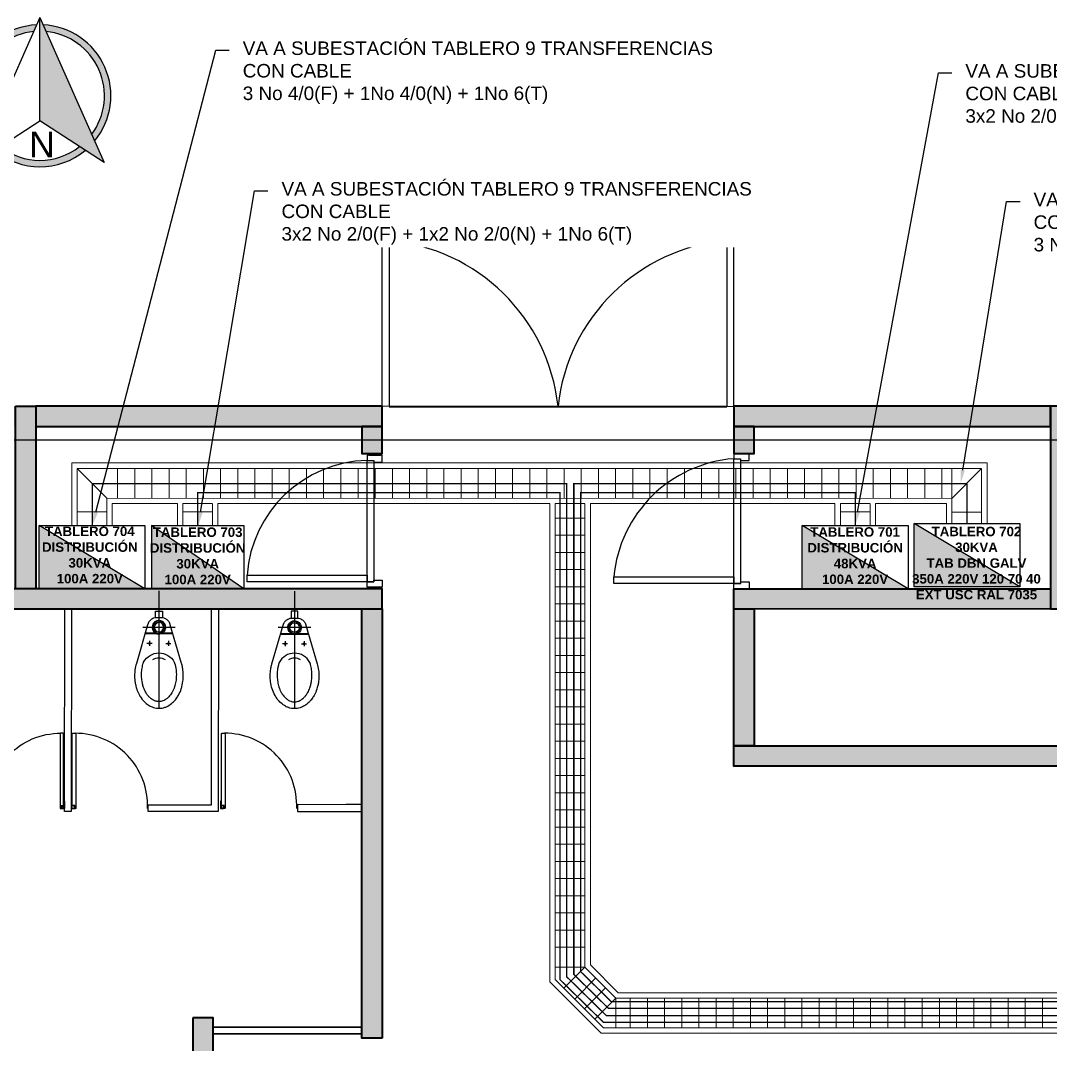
# Model space of a CAD drawing. Header units: millimetres. Extents: x -967 to 876, y -355 to 681.
# Drawn here: x 310.07 to 317.69, y -229.12 to -221.55 of the extents above; entities that cross this region are included whole.
import ezdxf
from ezdxf import colors
from ezdxf.entities.mleader import LeaderData, LeaderLine
from ezdxf.lldxf.tags import DXFTag
from ezdxf.math import Vec2, Vec3

# ---------------------------------------------------------------- set-up
doc = ezdxf.new("R2010")
doc.units = ezdxf.units.MM
doc.linetypes.add('Center', pattern=[50.8, 31.75, -6.35, 6.35, -6.35])
doc.linetypes.add('HIDDEN', pattern=[9.525, 6.35, -3.175])
for name, color, linetype, lineweight in [('-CN-GYD-BANDEJA TIPO ESCALERA', 140, 'Continuous', 18), ('-CN-GYD-TUBERÍA ILUMINACION', 5, 'Continuous', 18), ('Estructura', 8, 'Continuous', 40), ('Muro', 9, 'Continuous', 40), ('Textos 1', 7, 'Continuous', 25), ('Vidrio', 8, 'Continuous', 30)]:
    doc.layers.add(name, color=color, linetype=linetype, lineweight=lineweight)
for name, color, linetype in [('AMOBLAMIENTO', 8, 'Continuous'), ('EJE-ESTRUCTURA', 8, 'Center'), ('F-2', 8, 'Continuous'), ('HACHTCOLUMNA', 250, 'Continuous'), ('JCA_HATCH 254', 252, 'Continuous'), ('MUEBLE', 8, 'Continuous'), ('NORTE', 7, 'Continuous'), ('TB', 7, 'Continuous')]:
    doc.layers.add(name, color=color, linetype=linetype)
doc.layers.add('DIM-25', color=8, linetype='Continuous', plot=False)
doc.styles.get("Standard").update_dxf_attribs({"font": 'arial.ttf'})
tags = doc.linetypes.add('AiX_LINE', pattern='A,0.5,-0.2,["AiX",Standard,S=0.1,R=0,X=-0.1,Y=-0.05],-0.25', length=0.95).pattern_tags.tags
tags[6] = DXFTag(74, 10)

# ---------------------------------------------------------------- blocks, each defined once
blk = doc.blocks.new('Est etapa 3 torre')
at = {"layer": 'HACHTCOLUMNA'}
h = blk.add_hatch(color=256, dxfattribs=at)
h.paths.add_polyline_path([(1123.5504, -5959.124), (1123.0504, -5959.124), (1123.0504, -5957.624), (1123.5504, -5957.624)])
h.paths.add_polyline_path([(1116.0504, -5959.124), (1115.5504, -5959.124), (1115.5504, -5957.624), (1116.0504, -5957.624)])
h.paths.add_polyline_path([(1139.548, -5959.124), (1139.048, -5959.124), (1139.048, -5957.624), (1139.548, -5957.624)])
h.paths.add_polyline_path([(1132.0504, -5959.124), (1131.5504, -5959.124), (1131.5504, -5957.624), (1132.0504, -5957.624)])
h.paths.add_polyline_path([(1140.048, -5967.6488), (1140.048, -5968.1488), (1138.548, -5968.1488), (1138.548, -5967.6488)])
h.paths.add_polyline_path([(1124.0504, -5967.6488), (1124.0504, -5968.1488), (1122.5504, -5968.1488), (1122.5504, -5967.6488)])
h.paths.add_polyline_path([(1131.0504, -5967.6488), (1131.0504, -5968.1488), (1132.5504, -5968.1488), (1132.5504, -5967.6488)])
h.paths.add_polyline_path([(1115.0504, -5967.6488), (1115.0504, -5968.1488), (1116.5504, -5968.1488), (1116.5504, -5967.6488)])
h.paths.add_polyline_path([(1140.048, -5975.6488), (1140.048, -5976.1488), (1138.548, -5976.1488), (1138.548, -5975.6488)])
h.paths.add_polyline_path([(1124.0504, -5975.6488), (1124.0504, -5976.1488), (1122.5504, -5976.1488), (1122.5504, -5975.6488)])
h.paths.add_polyline_path([(1131.0504, -5975.6488), (1131.0504, -5976.1488), (1132.5504, -5976.1488), (1132.5504, -5975.6488)])
h.paths.add_polyline_path([(1115.0504, -5975.6488), (1115.0504, -5976.1488), (1116.5504, -5976.1488), (1116.5504, -5975.6488)])
h.paths.add_polyline_path([(1140.048, -5985.7488), (1140.048, -5986.2488), (1138.548, -5986.2488), (1138.548, -5985.7488)])
h.paths.add_polyline_path([(1124.0504, -5985.7488), (1124.0504, -5986.2488), (1122.5504, -5986.2488), (1122.5504, -5985.7488)])
h.paths.add_polyline_path([(1131.0504, -5985.7488), (1131.0504, -5986.2488), (1132.5504, -5986.2488), (1132.5504, -5985.7488)])
h.paths.add_polyline_path([(1115.0504, -5985.7488), (1115.0504, -5986.2488), (1116.5504, -5986.2488), (1116.5504, -5985.7488)])
h.paths.add_polyline_path([(1140.048, -5993.7488), (1140.048, -5994.2488), (1138.548, -5994.2488), (1138.548, -5993.7488)])
h.paths.add_polyline_path([(1124.0504, -5993.7488), (1124.0504, -5994.2488), (1122.5504, -5994.2488), (1122.5504, -5993.7488)])
h.paths.add_polyline_path([(1131.0504, -5993.7488), (1131.0504, -5994.2488), (1132.5504, -5994.2488), (1132.5504, -5993.7488)])
h.paths.add_polyline_path([(1115.0504, -5993.7488), (1115.0504, -5994.2488), (1116.5504, -5994.2488), (1116.5504, -5993.7488)])
h.paths.add_polyline_path([(1132.0504, -6003.4264), (1131.5504, -6003.4264), (1131.5504, -6004.9218), (1132.0504, -6004.9218)])
h.paths.add_polyline_path([(1138.1528, -6003.4238), (1139.6528, -6003.4238), (1139.6528, -6003.9238), (1138.1528, -6003.9238)])
h.paths.add_polyline_path([(1116.0504, -6004.9241), (1116.0504, -6003.4241), (1115.5504, -6003.4241), (1115.5504, -6004.9241)])
h.paths.add_polyline_path([(1123.5504, -6004.9241), (1123.5504, -6003.4241), (1123.0504, -6003.4241), (1123.0504, -6004.9241)])
h.paths.add_polyline_path([(1139.048, -6011.9488), (1139.048, -6009.5488), (1139.548, -6009.5488), (1139.548, -6011.9488)])
h.paths.add_polyline_path([(1131.5504, -6009.5488), (1131.5504, -6011.9488), (1132.0504, -6011.9488), (1132.0504, -6009.5488)])
h.paths.add_polyline_path([(1123.0504, -6009.5488), (1123.0504, -6011.9488), (1123.5504, -6011.9488), (1123.5504, -6009.5488)])
h.paths.add_polyline_path([(1116.0504, -6009.5488), (1116.0504, -6011.9488), (1115.5504, -6011.9488), (1115.5504, -6009.5488)])
at = {"layer": 'EJE-ESTRUCTURA'}
blk.add_line((1113.6705, -6003.6738), (1145.3332, -6003.6738), dxfattribs=at)
at = {"layer": 'Estructura'}
blk.add_lwpolyline([(1132.0504, -6004.9241), (1132.0504, -6003.4241), (1131.5504, -6003.4241), (1131.5504, -6004.9241)], close=True, dxfattribs=at)
blk = doc.blocks.new('PUERTA BAÑOS')
at = {"layer": 'AMOBLAMIENTO'}
for p, q in [((0, 0), (-0.005, 0)), ((0, -0.06), (0, 0)), ((-0.03, -0.005), (-0.03, -0.02)), ((-0.005, 0), (-0.025, 0)), ((-0.025, -0.025), (-0.005, -0.025)), ((-0.005, -0.025), (-0.005, 0)), ((-0.005, 0), (-0.005, -0.06)), ((-0.005, -0.06), (0, -0.06))]:
    blk.add_line(p, q, dxfattribs=at)
blk.add_lwpolyline([(-0.0075, 0.0025), (-0.0075, -0.6278, -0.414214), (-0.0125, -0.6328), (-0.0325, -0.6328, -0.414214), (-0.0375, -0.6278), (-0.0375, -0.0025, -0.414214), (-0.0325, 0.0025)], format="xyb", close=True, dxfattribs=at)
blk.add_circle((-0.0225, -0.0125), 0.0025, dxfattribs=at)
at = {"layer": 'AMOBLAMIENTO', "ltscale": 0.1}
blk.add_arc((-0.034, -0.0259), 0.6069, 177.54831, 270.14368, dxfattribs=at)
at = {"layer": 'AMOBLAMIENTO'}
for centre, start, end in [((-0.025, -0.005), 90, 180), ((-0.025, -0.02), 180, 270)]:
    blk.add_arc(centre, 0.005, start, end, dxfattribs=at)
blk = doc.blocks.new('INODORO')
at = {"layer": 'AMOBLAMIENTO', "extrusion": (-1.55665e-06, -4.47371e-06, 1)}
for p, q in [((-0.0513, 0.24, 13.5017), (-0.0887, 0.24, 13.5017)), ((-0.07, 0.2213, 13.5017), (-0.07, 0.2587, 13.5017)), ((0.0513, 0.24, 13.5017), (0.0887, 0.24, 13.5017)), ((0.07, 0.2213, 13.5017), (0.07, 0.2587, 13.5017)), ((0.103, 0.17, 13.5017), (-0.103, 0.17, 13.5017)), ((-0.0237, 0.164, 13.5017), (-0.1013, 0.164, 13.5017)), ((0.1013, 0.164, 13.5017), (0.0237, 0.164, 13.5017))]:
    blk.add_line(p, q, dxfattribs=at)
at = {"layer": 'AMOBLAMIENTO', "extrusion": (-1.55665e-06, -4.47371e-06, 1), "flags": 128}
for points, elevation in [([(0.1671, 0.3875), (0.0841, 0.1015, -0.016701), (0.0827, 0.097, -0.022806), (0.0804, 0.0911, -0.021821), (0.0776, 0.0856, -0.034751), (0.0723, 0.0775, -0.036571), (0.0655, 0.0699, -0.043988), (0.056, 0.0621, -0.052185), (0.0431, 0.0552, -0.082496), (0.0207, 0.0501, -0.014668), (0.0166, 0.05), (-0.0166, 0.05, -0.083909), (-0.0396, 0.0539, -0.098699), (-0.0632, 0.0678, -0.082496), (-0.0776, 0.0856, -0.052185), (-0.0834, 0.099, -0.009147), (-0.0841, 0.1015), (-0.1671, 0.3875, -0.038438), (-0.1773, 0.4362, -0.03221), (-0.18, 0.4779, -0.004356), (-0.18, 0.4836, -0.034754), (-0.176, 0.5285, -0.021818), (-0.1704, 0.5562, -0.013779), (-0.1656, 0.5734, -0.009024), (-0.1628, 0.582, -0.022804), (-0.1543, 0.6032, -0.021821), (-0.1445, 0.6227, -0.031515), (-0.1273, 0.6491, -0.003233), (-0.1258, 0.6511, -0.036571), (-0.1069, 0.6723, -0.043988), (-0.0805, 0.6939, -0.02205), (-0.0659, 0.7029, -0.030103), (-0.0513, 0.7099, -0.082496), (-0.0079, 0.7198, -0.014666), (0, 0.72, -0.083908), (0.0445, 0.7125, -0.043384), (0.0659, 0.7029, -0.055079), (0.1007, 0.6781, -0.050815), (0.1273, 0.6491, -0.03155), (0.1445, 0.6226, -0.052186), (0.1652, 0.5748, -0.001468), (0.1656, 0.5734, -0.042516), (0.1773, 0.5196, -0.03221), (0.18, 0.4779, -0.004357), (0.18, 0.4723, -0.034752), (0.176, 0.4274, -0.02182), (0.1704, 0.3996, -0.009707), (0.1671, 0.3875)], 13.5018), ([(0, 0.6701, 0.014666), (-0.005, 0.6699, 0.082496), (-0.0324, 0.6637, 0.044795), (-0.046, 0.6567, 0.007375), (-0.0496, 0.6542, 0.043988), (-0.0699, 0.6377, 0.036571), (-0.0844, 0.6214, 0.018877), (-0.0909, 0.6122, 0.015864), (-0.0979, 0.6006, 0.021821), (-0.1063, 0.584, 0.022804), (-0.1136, 0.5659, 0.01791), (-0.1181, 0.5512, 0.004894), (-0.1196, 0.5455, 0.021818), (-0.1248, 0.5196, 0.034754), (-0.1285, 0.4778, 0.004356), (-0.1285, 0.4725, 0.03221), (-0.126, 0.4336, 0.03362), (-0.1181, 0.3937, 0.010353), (-0.1156, 0.3852, 0.008488), (-0.1133, 0.3783)], 13.5017), ([(0.1134, 0.3783, 0.000935), (0.1136, 0.3791, 0.017908), (0.1181, 0.3937, 0.004894), (0.1196, 0.3995, 0.02182), (0.1249, 0.4253, 0.034752), (0.1285, 0.4672, 0.004357), (0.1286, 0.4725, 0.03221), (0.1261, 0.5114, 0.033619), (0.1181, 0.5512, 0.010353), (0.1157, 0.5597, 0.052186), (0.098, 0.6006, 0.015899), (0.0909, 0.6122, 0.066511), (0.0652, 0.6422, 0.040373), (0.046, 0.6567, 0.058094), (0.0282, 0.6653, 0.083908), (0, 0.6701)], 13.5017)]:
    blk.add_lwpolyline(points, format="xyb", dxfattribs=dict(at, elevation=elevation))
at = {"layer": 'AMOBLAMIENTO', "linetype": 'HIDDEN', "ltscale": 0.25, "extrusion": (-1.55665e-06, -4.47371e-06, 1), "elevation": 13.5017}
for points in [[(0, -0.1499), (0, 0.7201)], [(-0.12, 0.1201), (0.12, 0.1201)]]:
    blk.add_lwpolyline(points, dxfattribs=at)
at = {"layer": 'AMOBLAMIENTO', "extrusion": (-1.55665e-06, -4.47371e-06, 1), "elevation": 13.5017}
blk.add_lwpolyline([(0.025, 0.0501), (-0.025, 0.0501), (-0.025, 0.0001), (0.025, 0.0001)], close=True, dxfattribs=at)
at = {"layer": 'AMOBLAMIENTO', "extrusion": (-1.55665e-06, -4.47371e-06, 1)}
for major_axis, start_param, end_param in [((0.1211, -0.0421), 3.962815, 6.131668), ((0.0863, -0.03), 4.528683, 5.5658)]:
    blk.add_ellipse((0, 0.4382, 13.5017), major_axis=major_axis, ratio=1, start_param=start_param, end_param=end_param, dxfattribs=at)
for centre, major_axis in [((-0.07, 0.24, 13.5017), (0.00567, -0.00197)), ((0.07, 0.24, 13.5017), (0.00567, -0.00197)), ((0, 0.12, 13.5017), (0.0472, -0.0164)), ((0, 0.12, 13.5017), (0.0425, -0.0148)), ((0, 0.12, 13.5017), (0.0331, -0.0115))]:
    blk.add_ellipse(centre, major_axis=major_axis, ratio=1, dxfattribs=at)
blk = doc.blocks.new('A$C9ce45cf1')
at = {"layer": 'JCA_HATCH 254'}
h = blk.add_hatch(color=256, dxfattribs=at)
h.paths.add_polyline_path([(48.295, 15.3397), (48.295, 15.1897), (48.6432, 15.1897), (48.6432, 15.3397)])
h.paths.add_polyline_path([(48.6432, 15.3397), (48.7932, 15.3397), (48.7932, 13.9888), (48.6432, 13.9888)])
h.paths.add_polyline_path([(51.3548, 13.8388), (51.3548, 13.9888), (48.295, 13.9891), (48.295, 13.8391)])
h.paths.add_polyline_path([(47.9451, 9.2151), (47.945, 13.8397), (47.795, 13.8397), (47.7951, 9.5804), (47.795, 9.2151)])
h.paths.add_polyline_path([(51.3547, 10.6643), (51.2047, 10.6643), (51.2047, 13.8388), (51.3547, 13.8388)])
h.paths.add_polyline_path([(49.9544, 10.8144), (49.9546, 9.1248), (50.3047, 9.1249), (50.3047, 9.2751), (50.1055, 9.2748), (50.1045, 10.8144)])
h.paths.add_polyline_path([(51.3547, 9.275), (51.2047, 9.275), (51.2047, 8.6253), (51.3547, 8.6253)])
h.paths.add_polyline_path([(51.2047, 9.1248), (51.2047, 9.125), (51.2047, 9.275), (51.2047, 9.2748)], flags=16)
h.paths.add_polyline_path([(47.795, 6.7804), (51.3548, 6.7804), (51.3548, 6.9304), (48.295, 6.9304), (48.295, 6.815), (47.795, 6.815)])
h.paths.add_polyline_path([(51.2047, 7.4253), (51.2047, 6.9304), (51.3548, 6.9304), (51.3548, 7.4253)])
h.paths.add_polyline_path([(54.6705, 9.275), (54.6705, 9.125), (54.104, 9.125), (54.104, 6.7604), (53.954, 6.7604), (53.954, 9.275)])
h.paths.add_polyline_path([(57.2229, 9.275), (57.2229, 9.125), (56.795, 9.125), (56.795, 9.215), (56.295, 9.215), (56.295, 9.125), (55.8705, 9.125), (55.8705, 9.275)])
h.paths.add_polyline_path([(54.104, 6.7604), (61.1466, 6.7604), (61.1466, 6.9131), (54.104, 6.9131)])
h.paths.add_polyline_path([(59.422, 9.275), (59.422, 9.125), (58.4229, 9.125), (58.4229, 9.275)])
h.paths.add_polyline_path([(58.8474, 6.9131), (58.9975, 6.9131), (58.9974, 9.125), (58.8474, 9.125), (58.8474, 9.127), (58.8474, 6.9131), (58.8474, 6.9131)])
h.paths.add_polyline_path([(60.622, 9.275), (60.622, 9.125), (61.1466, 9.125), (61.1466, 6.7604), (61.2966, 6.7604), (61.2966, 9.275)])
h.paths.add_polyline_path([(64.2927, 6.915), (68.0939, 6.915), (68.0939, 6.7649), (64.2927, 6.7649)])
h.paths.add_polyline_path([(63.7426, 6.7649), (63.7426, 9.2149), (63.7927, 9.215), (63.7927, 6.815), (64.2926, 6.815), (64.2927, 6.7649)])
h.paths.add_polyline_path([(67.5279, 8.4186), (67.528, 6.9149), (67.3779, 6.9149), (67.3779, 8.4186)])
h.paths.add_polyline_path([(67.5279, 8.4186), (67.9438, 8.4186), (67.9438, 8.2686), (67.5279, 8.2686)])
h.paths.add_polyline_path([(68.0939, 8.4186), (68.0939, 6.915), (67.9438, 6.915), (67.9438, 8.4186)])
h.paths.add_polyline_path([(64.7921, 10.734), (67.9438, 10.7345), (67.9438, 10.5845), (64.7921, 10.584)])
h.paths.add_polyline_path([(65.4011, 11.6741), (65.4011, 10.7345), (65.5512, 10.7345), (65.5511, 11.6741)])
h.paths.add_polyline_path([(63.7412, 12.8365), (63.7426, 9.215), (63.8927, 9.215), (63.8912, 12.8365)])
h.paths.add_polyline_path([(63.8921, 10.7343), (63.8921, 10.7344), (63.8921, 10.5844), (63.8921, 10.5843)], flags=17)
h.paths.add_polyline_path([(65.4011, 12.8266), (67.9438, 12.8266), (67.9438, 12.6765), (65.4011, 12.6765)])
h.paths.add_polyline_path([(68.0939, 12.8266), (68.0939, 11.6232), (67.9438, 11.6232), (67.9438, 12.8266)])
h.paths.add_polyline_path([(65.401, 16.5935), (65.4011, 15.0341), (65.5512, 15.0341), (65.5511, 16.5935)])
h.paths.add_polyline_path([(67.4963, 16.5912), (65.4011, 16.5951), (65.4011, 16.7452), (67.4972, 16.7411)])
h.paths.add_polyline_path([(67.7138, 18.1895), (59.246, 18.1895), (59.246, 18.0395), (67.7138, 18.0395)])
h.paths.add_polyline_path([(59.246, 15.3388), (59.2464, 18.0395), (59.3964, 18.0395), (59.396, 15.3388)])
for points in [[(51.3548, 15.3387), (48.7932, 15.3387), (48.7932, 15.1887), (51.3548, 15.1887)], [(56.295, 15.3388), (53.954, 15.3388), (53.954, 15.1888), (56.295, 15.1888)], [(51.2048, 15.1887), (51.2048, 14.9884), (51.3548, 14.9884), (51.3548, 15.1887)], [(53.954, 15.1888), (53.954, 14.9885), (54.104, 14.9885), (54.104, 15.1888)]]:
    blk.add_hatch(color=256, dxfattribs=at).paths.add_polyline_path(points)
h = blk.add_hatch(color=256, dxfattribs=at)
h.paths.add_polyline_path([(62.8975, 15.3406), (59.246, 15.3406), (59.246, 15.1906), (62.8975, 15.1906)])
h.paths.add_polyline_path([(57.595, 13.8385), (57.595, 13.9885), (58.1589, 13.9888), (58.1589, 13.8388)])
h.paths.add_polyline_path([(58.9589, 13.8382), (58.9589, 13.9882), (59.6129, 13.9885), (59.6129, 13.8385)])
h.paths.add_polyline_path([(61.0465, 13.838), (61.0465, 13.988), (60.4129, 13.9885), (60.4129, 13.8385)])
h.paths.add_polyline_path([(61.1966, 12.8266), (61.0466, 12.8266), (61.0465, 14.1516), (61.1966, 14.1516)])
h.paths.add_polyline_path([(53.954, 12.8266), (61.1966, 12.8266), (61.1966, 12.6766), (53.954, 12.6765)])
h.paths.add_polyline_path([(59.5474, 12.8267), (59.3974, 12.8267), (59.3974, 13.8384), (59.5474, 13.8384)])
h.paths.add_polyline_path([(57.8983, 12.8268), (57.7482, 12.8268), (57.7482, 13.8385), (57.8982, 13.8385)])
h.paths.add_polyline_path([(53.9541, 12.8266), (53.954, 13.8388), (54.104, 13.8388), (54.1042, 12.8266)])
h.paths.add_polyline_path([(53.954, 13.8385), (53.954, 13.9885), (56.295, 13.9888), (56.295, 13.8388)])
at = {"layer": 'AMOBLAMIENTO'}
for points in [[(49.0566, 13.8388), (49.0556, 12.3409), (49.0056, 12.3409), (49.0056, 12.3909), (49.0056, 12.3909), (49.0066, 13.8388)], [(50.1432, 13.8388), (50.1422, 12.3402), (49.6238, 12.3402), (49.6238, 12.3902), (50.0921, 12.3902), (50.0931, 13.8388)], [(50.7277, 12.3408), (51.2047, 12.3418), (51.2047, 12.3919), (51.0845, 12.3919), (51.0845, 12.3919), (50.7277, 12.3909)]]:
    blk.add_lwpolyline(points, close=True, dxfattribs=at)
at = {"layer": 'DIM-25'}
for centre, radius, start, end in [((51.2848, 15.1914), 1.3774, 6.14221, 84.97734), ((54.0238, 15.1922), 1.3773, 95.02115, 173.88903), ((51.267, 14.024), 0.9144, 91.53544, 175.8492), ((54.0281, 13.9878), 0.9655, 94.40154, 174.68396)]:
    blk.add_arc(centre, radius, start, end, dxfattribs=at)
at = {"layer": 'F-2'}
for points in [[(51.2932, 14.9254), (51.355, 14.9254), (51.355, 14.9761), (51.2425, 14.9761), (51.2425, 14.9381), (51.2932, 14.9381), (51.2932, 14.9254)], [(51.2552, 14.9888), (51.2552, 14.9761), (51.3423, 14.9761), (51.3423, 14.9888)], [(54.0047, 14.9378), (54.0665, 14.9378), (54.0665, 14.9885), (53.954, 14.9885), (53.954, 14.9505), (54.0047, 14.9505), (54.0047, 14.9378)], [(51.2932, 14.0522), (51.355, 14.0522), (51.355, 14.0015), (51.2425, 14.0015), (51.2425, 14.0395), (51.2932, 14.0395), (51.2932, 14.0522)], [(54.0049, 14.0392), (54.0667, 14.0392), (54.0667, 13.9885), (53.9542, 13.9885), (53.9542, 14.0265), (54.0049, 14.0265), (54.0049, 14.0392)], [(51.2552, 13.9888), (51.2552, 14.0015), (51.3423, 14.0015), (51.3423, 13.9888)]]:
    blk.add_lwpolyline(points, dxfattribs=at)
for points in [[(51.2932, 14.0395), (51.2425, 14.0395), (51.2425, 14.9381), (51.2932, 14.9381)], [(54.0047, 14.0265), (53.954, 14.0265), (53.954, 14.9505), (54.0047, 14.9505)]]:
    blk.add_lwpolyline(points, close=True, dxfattribs=at)
at = {"layer": 'MUEBLE', "linetype": 'ByBlock'}
for points in [[(51.4054, 15.3379), (51.3547, 15.3388), (51.3547, 16.5635), (51.4055, 16.5635)], [(53.9033, 15.3379), (53.954, 15.3388), (53.954, 16.5642), (53.9033, 16.5633)]]:
    blk.add_lwpolyline(points, close=True, dxfattribs=at)
at = {"layer": 'MUEBLE', "linetype": 'HIDDEN'}
for points in [[(51.2425, 14.0902), (51.2425, 14.0395), (50.355, 14.0395), (50.355, 14.0902)], [(53.9542, 14.0772), (53.9542, 14.0265), (53.0667, 14.0265), (53.0667, 14.0772)]]:
    blk.add_lwpolyline(points, close=True, dxfattribs=at)
at = {"layer": 'Muro'}
blk.add_line((51.4054, 15.3379), (53.9033, 15.3379), dxfattribs=at)
for points in [[(48.6432, 15.3397), (48.7932, 15.3397), (48.7932, 13.9888), (48.6432, 13.9888)], [(51.3548, 13.8388), (51.3548, 13.9888), (48.295, 13.9891), (48.295, 13.8391)], [(53.954, 13.8385), (53.954, 13.9885), (56.295, 13.9888), (56.295, 13.8388)], [(51.3547, 10.6643), (51.2047, 10.6643), (51.2047, 13.8388), (51.3547, 13.8388)], [(53.9541, 12.8266), (53.954, 13.8388), (54.104, 13.8388), (54.1042, 12.8266)], [(53.954, 12.8266), (61.1966, 12.8266), (61.1966, 12.6766), (53.954, 12.6765)], [(49.9544, 10.8144), (49.9546, 9.1248), (50.1047, 9.1248), (50.1045, 10.8144)]]:
    blk.add_lwpolyline(points, close=True, dxfattribs=at)
for points in [[(51.3548, 15.3387), (48.7932, 15.3387), (48.7932, 15.1887), (51.3548, 15.1887), (51.3548, 15.3387)], [(56.295, 15.3388), (53.954, 15.3388), (53.954, 15.1888), (56.295, 15.1888), (56.295, 15.3388)], [(51.2048, 15.1887), (51.2048, 14.9884), (51.3548, 14.9884), (51.3548, 15.1887), (51.2048, 15.1887)], [(53.954, 15.1888), (53.954, 14.9885), (54.104, 14.9885), (54.104, 15.1888), (53.954, 15.1888)]]:
    blk.add_lwpolyline(points, dxfattribs=at)
at = {"layer": 'Vidrio'}
blk.add_lwpolyline([(51.2047, 10.6962), (51.2047, 10.7462), (50.1045, 10.7461), (50.1045, 10.6961)], close=True, dxfattribs=at)
at = {"layer": 'AMOBLAMIENTO', "extrusion": (0, 0, -1), "zscale": -1, "rotation": 180.0000163624754}
blk.add_blockref('INODORO', (-49.7037, 13.8239, 13.5017), dxfattribs=at)
at = {"layer": 'AMOBLAMIENTO', "extrusion": (0, 0, -1), "xscale": -1, "zscale": -1, "rotation": 179.9999836375244}
blk.add_blockref('INODORO', (-50.7062, 13.8218, 13.5017), dxfattribs=at)
at = {"layer": 'AMOBLAMIENTO', "linetype": 'HIDDEN', "ltscale": 0.0003, "yscale": 0.8784798838123716, "zscale": 0.8784798838123716}
for p, xscale, rotation in [((49.0056, 12.364), -0.8784798838123716, 179.9996933002925), ((49.0557, 12.3635), 0.8784798838123716, 180.0003066997074), ((50.1596, 12.364), 0.8784798838123716, 180.0003066997074)]:
    blk.add_blockref('PUERTA BAÑOS', p, dxfattribs=dict(at, xscale=xscale, rotation=rotation))
at = {"layer": 'Muro'}
blk.add_blockref('Est etapa 3 torre', (-1075.2553, 6018.7638), dxfattribs=at)
blk = doc.blocks.new('TB')
at = {"layer": 'TB'}
h = blk.add_hatch(color=256, dxfattribs=at)
h.dxf.hatch_style = 1
h.paths.add_polyline_path([(0.1564, 0), (-0.1564, 0.1562), (-0.1564, 0)])
blk.add_lwpolyline([(-0.1564, 0.1562), (0.1564, 0.1562), (0.1564, 0), (-0.1564, 0)], close=True, dxfattribs=at)
blk.add_lwpolyline([(0.1564, 0), (-0.1564, 0.1562)], dxfattribs=at)
blk = doc.blocks.new('A$Cf847e5f9')
at = {"true_color": 0x636466}
h = blk.add_hatch(color=251, dxfattribs=at)
h.dxf.hatch_style = 1
h.paths.add_polyline_path([(7.58, 4.1), (17.59, -2.41), (7.58, 20.19)])
h = blk.add_hatch(color=256)
h.dxf.hatch_style = 1
h.paths.add_polyline_path([(-0.94, 0.95), (-0.48, 1.98, -0.58483), (6.62, 18.02), (7.08, 19.06, 0.618991)])
h.paths.add_polyline_path([(15.65, 1.98), (16.1, 0.95, 0.618991), (8.08, 19.06), (8.54, 18.02, -0.58483)])
h = blk.add_hatch(color=256)
h.dxf.hatch_style = 1
h.paths.add_polyline_path([(1.39, 0.07), (0.5, -0.5, 0.361596), (14.66, -0.5), (13.78, 0.07, -0.344197)])
for points in [[(-2.43, -2.41), (7.58, 4.1)], [(17.59, -2.41), (7.58, 4.1)]]:
    blk.add_lwpolyline(points)
at = {"layer": 'NORTE'}
for q in [(-2.43, -2.41), (17.59, -2.41)]:
    blk.add_line((7.58, 20.19), q, dxfattribs=at)
blk.add_lwpolyline([(7.58, 4.1), (7.58, 20.19)], dxfattribs=at)
for radius, start, end in [(11.06, 92.5879, 219.6164), (10.06, 95.4614, 216.7429), (11.06, 320.3836, 87.4121), (10.06, 323.2571, 84.5386), (10.06, 232.0134, 307.9866), (11.06, 230.2404, 309.7596)]:
    blk.add_arc((7.58, 8), radius, start, end, dxfattribs=at)
at = {"layer": 'NORTE', "insert": (5.88, 2.43), "char_height": 4, "attachment_point": 1}
blk.add_mtext_dynamic_manual_height_columns('N', width=1.3231, gutter_width=12.5, heights=[0], dxfattribs=at)

msp = doc.modelspace()

# ---------------------------------------------------------------- hatches: boundary and pattern name
at = {"layer": '-CN-GYD-BANDEJA TIPO ESCALERA'}
h = msp.add_hatch(dxfattribs=at)
h.set_pattern_fill('ANSI31', color=1, scale=0.04, angle=45)
h.set_pattern_definition([(90, (144.90946, -2.21852), (-0.127, 0), [])])
h.paths.add_polyline_path([(314.6572, -228.7815), (314.6572, -229.0014), (321.9178, -229.0014), (321.9178, -228.7815)])
at = {"layer": 'TB'}
h = msp.add_hatch(color=256, dxfattribs=at)
h.dxf.hatch_style = 1
h.paths.add_polyline_path([(311.7255, -225.7528), (311.0421, -225.2841), (311.0421, -225.7528)])

# ---------------------------------------------------------------- linework, layer by layer
at = {"layer": '-CN-GYD-BANDEJA TIPO ESCALERA', "color": 1, "lineweight": 13}
for points in [[(314.0274, -228.1909), (314.0274, -228.6442), (314.3846, -229.0014), (314.7085, -229.0014)], [(314.7085, -228.7815), (314.4757, -228.7815), (314.2473, -228.5531), (314.2473, -228.1909)], [(314.0274, -228.5531), (314.2473, -228.5531), (314.0918, -228.7086)], [(314.327, -228.6328), (314.1715, -228.7883)], [(314.3994, -228.7052), (314.2439, -228.8607)]]:
    msp.add_lwpolyline(points, dxfattribs=at)
at = {"layer": '-CN-GYD-BANDEJA TIPO ESCALERA', "color": 1}
for points in [[(314.3202, -228.937), (314.4757, -228.7815), (314.4757, -229.0014)], [(314.5809, -228.7815), (314.5809, -229.0014)], [(321.8196, -228.7815), (314.7085, -228.7815), (314.7085, -229.0014), (321.8196, -229.0014)]]:
    msp.add_lwpolyline(points, dxfattribs=at)
at = {"layer": '-CN-GYD-TUBERÍA ILUMINACION', "linetype": 'AiX_LINE', "ltscale": 10, "const_width": 0.01}
for points in [[(310.6047, -225.2841), (310.6047, -224.975), (314.112, -224.975), (314.112, -228.6236), (314.4062, -228.912), (321.9589, -228.912), (322.2675, -228.6045), (322.2675, -226.9152)], [(322.1941, -226.9152), (322.1941, -228.6014), (321.9374, -228.8571), (314.4206, -228.8571), (314.165, -228.6064), (314.165, -224.975), (317.0722, -224.975)]]:
    msp.add_lwpolyline(points, dxfattribs=at)
at = {"layer": '-CN-GYD-TUBERÍA ILUMINACION', "color": 1, "linetype": 'AiX_LINE', "ltscale": 10, "const_width": 0.01}
for points in [[(311.3838, -225.2841), (311.3838, -225.042), (314.062, -225.042), (314.062, -228.6446), (314.3858, -228.962), (321.9795, -228.962), (322.3175, -228.6253), (322.3175, -226.9152)], [(322.1441, -226.9152), (322.1441, -228.5806), (321.9167, -228.8071), (314.4411, -228.8071), (314.215, -228.5854), (314.215, -225.042), (316.2455, -225.042), (316.2455, -225.2844)]]:
    msp.add_lwpolyline(points, dxfattribs=at)
at = {"layer": 'TB'}
msp.add_line((311.7315, -225.7528), (310.9495, -225.7528), dxfattribs=at)
msp.add_lwpolyline([(311.0421, -225.2841), (311.7255, -225.2841), (311.7255, -225.7528), (311.0421, -225.2841), (311.0421, -225.7528)], dxfattribs=at)

# ---------------------------------------------------------------- block references
msp.add_blockref('A$C9ce45cf1', (261.3937, -239.7418))
at = {"layer": 'TB', "xscale": 2.5, "yscale": 3, "zscale": 1.5}
for p in [(310.6021, -225.7528), (316.2455, -225.7531), (317.0722, -225.7396)]:
    msp.add_blockref('TB', p, dxfattribs=at)

# ---------------------------------------------------------------- texts
at = {"layer": 'Textos 1', "color": 42, "true_color": 0xdd8108, "char_height": 0.07, "attachment_point": 1}
for s, width, insert in [('\\pxqc;{\\fArial|b1|i0|c0|p34;TABLERO 704 DISTRIBUCIÓN\\P30KVA\\P100A 220V}', 0.840848, (310.1656, -225.2933)), ('\\pxqc;{\\fArial|b1|i0|c0|p34;TABLERO 703 DISTRIBUCIÓN\\P30KVA\\P100A 220V}', 0.840848, (310.9632, -225.2997)), ('\\pxqc;{\\fArial|b1|i0|c0|p34;TABLERO 701 DISTRIBUCIÓN\\P48KVA\\P100A 220V}', 0.840848, (315.8242, -225.298)), ('\\pxqc;{\\fArial|b1|i0|c0|p34;TABLERO 702 \\P30KVA\\PTAB DBN GALV 350A 220V 120 70 40\\PEXT USC RAL 7035}', 0.967041, (316.6587, -225.2948))]:
    msp.add_mtext_dynamic_manual_height_columns(s, width=width, gutter_width=0.325, heights=[0], dxfattribs=dict(at, insert=insert))

# ---------------------------------------------------------------- next in the draw order: leaders
at = {"color": 7, "lineweight": 0}
ml = msp.add_multileader_mtext('Standard', dxfattribs=at)
ml.set_content('\\A1;VA A SUBESTACIÓN TABLERO 9 TRANSFERENCIAS\\PCON CABLE\\P3 No 4/0(F) + 1No 4/0(N) + 1No 6(T)', color=7)
ml.set_leader_properties()
ml.build(insert=Vec2(0, 0))
ml.multileader.update_dxf_attribs({"dogleg_length": 0.1, "arrow_head_size": 0.1})
ctx = ml.context
ctx.base_point, ctx.char_height, ctx.arrow_head_size, ctx.landing_gap_size, ctx.plane_origin = Vec3(311.6169, -221.769), 0.1, 0.1, 0.1, Vec3(315.2869, -219.9271)
notes = []
notes.append((ctx, [(0, (1, 1, 0), (311.5169, -221.769), (1, 0), 0.1, [(0, [(310.6047, -225.2841)], 0, [])])]))
ctx.mtext.insert, ctx.mtext.width, ctx.mtext.flow_direction = Vec3(311.7169, -221.7043), 3.471464, 5
ctx.mtext.has_bg_fill, ctx.mtext.bg_color, ctx.mtext.bg_scale_factor, ctx.mtext.bg_transparency, ctx.mtext.use_window_bg_color = 1, -1027028792, 1.5, 0, 1
ml = msp.add_multileader_mtext('Standard', dxfattribs=at)
ml.set_content('\\A1;VA A SUBESTACIÓN TABLERO 9 TRANSFERENCIAS\\PCON CABLE\\P3 No 4/0(F) + 1No 4/0(N) + 1No 6(T)', color=7)
ml.set_leader_properties()
ml.build(insert=Vec2(0, 0))
ml.multileader.update_dxf_attribs({"dogleg_length": 0.1, "arrow_head_size": 0.1})
ctx = ml.context
ctx.base_point, ctx.char_height, ctx.arrow_head_size, ctx.landing_gap_size, ctx.plane_origin = Vec3(317.4645, -222.8889), 0.1, 0.1, 0.1, Vec3(321.3478, -219.9271)
notes.append((ctx, [(0, (1, 1, 0), (317.3645, -222.8889), (1, 0), 0.1, [(0, [(317.0242, -224.975)], 0, [])])]))
ctx.mtext.insert, ctx.mtext.flow_direction = Vec3(317.5645, -222.8242), 5
ctx.mtext.has_bg_fill, ctx.mtext.bg_color, ctx.mtext.bg_scale_factor, ctx.mtext.bg_transparency, ctx.mtext.use_window_bg_color = 1, -1027028792, 1.5, 0, 1
for ctx, leaders in notes:
    for number, flags, end, landing, length, lines in leaders:
        leader = LeaderData()
        leader.index, (leader.has_last_leader_line, leader.has_dogleg_vector, leader.attachment_direction) = number, flags
        leader.last_leader_point, leader.dogleg_vector, leader.dogleg_length = Vec3(end), Vec3(landing), length
        for number, points, colour, breaks in lines:
            line = LeaderLine()
            line.index, line.vertices, line.color, line.breaks = number, Vec3.list(points), colors.encode_raw_color(colour), breaks
            leader.lines.append(line)
        ctx.leaders.append(leader)

# ---------------------------------------------------------------- next in the draw order: linework, layer by layer
at = {"layer": '-CN-GYD-BANDEJA TIPO ESCALERA', "color": 1}
for points in [[(310.492, -225.2839), (310.492, -224.8629), (310.712, -225.0828), (310.712, -225.2841)], [(310.752, -225.2839), (310.752, -225.1228), (311.2338, -225.1228)], [(311.2338, -225.1225), (311.2338, -225.2839)], [(310.712, -225.1835), (310.492, -225.1835)]]:
    msp.add_lwpolyline(points, dxfattribs=at)

# ---------------------------------------------------------------- next in the draw order: block references
at = {"layer": 'NORTE', "xscale": 0.04747478784507075, "yscale": 0.04747478784507075, "zscale": 0.4747478784507075}
msp.add_blockref('A$Cf847e5f9', (309.857, -222.486), dxfattribs=at)

# ---------------------------------------------------------------- next in the draw order: leaders
at = {"color": 7, "lineweight": 0}
ml = msp.add_multileader_mtext('Standard', dxfattribs=at)
ml.set_content('\\A1;VA A SUBESTACIÓN A TABLERO ML3\\PCON CABLE\\P3x2 No 2/0(F) + 1x2 No 2/0(N) + 1No 6(T)', color=7)
ml.set_leader_properties()
ml.build(insert=Vec2(0, 0))
ml.multileader.update_dxf_attribs({"dogleg_length": 0.1, "arrow_head_size": 0.1})
ctx = ml.context
ctx.base_point, ctx.char_height, ctx.arrow_head_size, ctx.landing_gap_size, ctx.plane_origin = Vec3(316.9601, -221.937), 0.1, 0.1, 0.1, Vec3(320.4928, -220.2224)
notes = []
notes.append((ctx, [(0, (1, 1, 0), (316.8601, -221.937), (1, 0), 0.1, [(0, [(316.2455, -225.2844)], 0, [])])]))
ctx.mtext.insert, ctx.mtext.flow_direction = Vec3(317.0601, -221.8723), 5
ctx.mtext.has_bg_fill, ctx.mtext.bg_color, ctx.mtext.bg_scale_factor, ctx.mtext.bg_transparency, ctx.mtext.use_window_bg_color = 1, -1027028792, 1.5, 0, 1
ml = msp.add_multileader_mtext('Standard', dxfattribs=at)
ml.set_content('\\A1;VA A SUBESTACIÓN TABLERO 9 TRANSFERENCIAS\\PCON CABLE\\P3x2 No 2/0(F) + 1x2 No 2/0(N) + 1No 6(T)', color=7)
ml.set_leader_properties()
ml.build(insert=Vec2(0, 0))
ml.multileader.update_dxf_attribs({"dogleg_length": 0.1, "arrow_head_size": 0.1})
ctx = ml.context
ctx.base_point, ctx.char_height, ctx.arrow_head_size, ctx.landing_gap_size, ctx.plane_origin = Vec3(311.9036, -222.8091), 0.1, 0.1, 0.1, Vec3(315.9047, -220.2279)
notes.append((ctx, [(0, (1, 1, 0), (311.8036, -222.8091), (1, 0), 0.1, [(0, [(311.3885, -225.2841)], 0, [])])]))
ctx.mtext.insert, ctx.mtext.flow_direction = Vec3(312.0036, -222.7444), 5
ctx.mtext.has_bg_fill, ctx.mtext.bg_color, ctx.mtext.bg_scale_factor, ctx.mtext.bg_transparency, ctx.mtext.use_window_bg_color = 1, -1027028792, 1.5, 0, 1
for ctx, leaders in notes:
    for number, flags, end, landing, length, lines in leaders:
        leader = LeaderData()
        leader.index, (leader.has_last_leader_line, leader.has_dogleg_vector, leader.attachment_direction) = number, flags
        leader.last_leader_point, leader.dogleg_vector, leader.dogleg_length = Vec3(end), Vec3(landing), length
        for number, points, colour, breaks in lines:
            line = LeaderLine()
            line.index, line.vertices, line.color, line.breaks = number, Vec3.list(points), colors.encode_raw_color(colour), breaks
            leader.lines.append(line)
        ctx.leaders.append(leader)

# ---------------------------------------------------------------- next in the draw order: hatches: boundary and pattern name
at = {"layer": '-CN-GYD-BANDEJA TIPO ESCALERA'}
h = msp.add_hatch(dxfattribs=at)
h.set_pattern_fill('ANSI31', color=1, scale=0.04, angle=45)
h.set_pattern_definition([(90, (144.92907, -2.03933), (-0.127, 0), [])])
h.paths.add_polyline_path([(310.712, -224.8629), (310.712, -225.0828), (316.9601, -225.0849), (316.9601, -224.865)])
h = msp.add_hatch(dxfattribs=at)
h.set_pattern_fill('ANSI31', color=1, scale=0.04, angle=135)
h.set_pattern_definition([(180, (144.90946, -2.21852), (0, -0.127), [])])
h.paths.add_polyline_path([(314.0274, -228.4055), (314.2473, -228.4055), (314.2473, -225.4904), (314.2473, -225.1228), (314.1373, -225.1228), (314.0274, -225.1228), (314.0274, -225.4904)])

# ---------------------------------------------------------------- next in the draw order: linework, layer by layer
at = {"layer": '-CN-GYD-BANDEJA TIPO ESCALERA', "color": 1}
for points in [[(317.22, -225.2709), (317.22, -224.8229), (310.452, -224.8229), (310.452, -225.2839)], [(310.492, -224.8629), (317.18, -224.8629), (317.18, -225.2699)], [(310.712, -225.0826), (310.712, -225.0828), (316.9601, -225.0849), (316.9601, -224.865)], [(316.9601, -224.8629), (316.9601, -225.2704)], [(316.9601, -225.0849), (317.18, -224.8629)], [(311.4937, -225.1232), (311.2738, -225.1232), (311.2738, -225.2843)], [(311.4937, -225.124), (311.4937, -225.2843)], [(311.5337, -225.1225), (311.5337, -225.2839)], [(322.0796, -228.5365), (321.8746, -228.7415), (321.7496, -228.7415), (321.7496, -228.7415), (314.6172, -228.7415), (314.4923, -228.7415), (314.2873, -228.5365), (314.2873, -228.4116), (314.2873, -225.6319), (314.2873, -225.1228), (316.0955, -225.1228), (316.0955, -225.2842)], [(314.2873, -225.1228), (314.6149, -225.1228)], [(316.3554, -225.1232), (316.1355, -225.1232), (316.1355, -225.2843)], [(316.3554, -225.124), (316.3554, -225.2843)], [(316.3954, -225.2842), (316.3954, -225.1228), (316.9201, -225.1228), (316.9201, -225.2686)], [(317.22, -225.0828), (317.2201, -225.0828)], [(311.4937, -225.1847), (311.2738, -225.1847)], [(316.1355, -225.1836), (316.3554, -225.1836)], [(316.9601, -225.186), (317.18, -225.186)]]:
    msp.add_lwpolyline(points, dxfattribs=at)
at = {"layer": '-CN-GYD-BANDEJA TIPO ESCALERA', "color": 1, "lineweight": 13}
for points in [[(314.6572, -224.8629), (314.3846, -224.8629)], [(311.5337, -225.1228), (313.6032, -225.1228), (313.9874, -225.1228), (313.9874, -225.6319), (313.9874, -228.4116), (313.9874, -228.6608), (314.368, -229.0414), (314.6172, -229.0414), (321.7496, -229.0414), (321.9988, -229.0414), (322.3795, -228.6608)]]:
    msp.add_lwpolyline(points, dxfattribs=at)
msp.add_lwpolyline([(314.2473, -225.1228), (314.0274, -225.1228), (314.0274, -228.4056), (314.2473, -228.4056)], close=True, dxfattribs=at)
at = {"layer": '-CN-GYD-TUBERÍA ILUMINACION', "linetype": 'AiX_LINE', "ltscale": 10, "const_width": 0.01}
msp.add_lwpolyline([(317.0722, -225.2709), (317.0722, -224.975)], dxfattribs=at)

doc.saveas('drawing.dxf')
